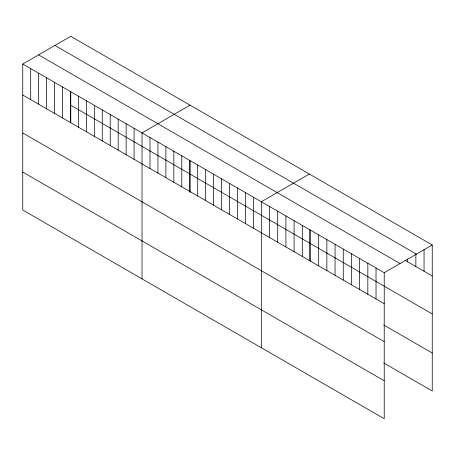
<?xml version="1.0" encoding="UTF-8"?>
<svg xmlns="http://www.w3.org/2000/svg" width="455" height="455" viewBox="0 0 455 455"><rect width="100%" height="100%" fill="white"/><g stroke="black" fill="none" stroke-linecap="round" stroke-linejoin="round"><path stroke-width="0.68" d="M22.75 64.024L384.225 272.716L384.225 418.708L22.75 210.011L22.75 64.024L70.775 36.292L432.25 244.989L432.25 390.976L383.673 362.931M190.065 105.162L142.034 132.894L142.034 278.881M309.349 174.032L261.324 201.764L261.324 347.751M384.225 272.716L432.25 244.989M54.93 45.443L416.399 254.14M405.331 260.448L432.25 275.992M38.601 54.873L400.07 263.564M70.775 105.241L432.25 313.933M22.75 95.021L384.225 303.718M383.673 324.984L432.25 353.029M22.75 132.968L384.225 341.665M22.75 172.064L384.225 380.761M424.054 249.42L424.054 271.26M415.864 253.844L415.864 266.528M407.669 258.98L407.669 261.796M376.029 267.989L376.029 298.986M367.833 263.257L367.833 294.26M359.643 258.525L359.643 289.528M351.448 253.793L351.448 284.796M343.258 249.067L343.258 280.064M335.062 244.335L335.062 275.338M326.866 239.603L326.866 270.606M318.676 234.877L318.676 265.874M310.481 230.145L310.481 261.142M309.349 229.428L309.349 260.749M302.291 225.413L302.291 256.415M294.095 220.681L294.095 251.683M285.899 215.954L285.899 246.951M277.709 211.222L277.709 242.225M269.514 206.49L269.514 237.493M253.367 197.169L253.367 228.171M245.416 192.579L245.416 223.581M237.464 187.989L237.464 218.986M229.513 183.393L229.513 214.396M221.562 178.804L221.562 209.806M213.605 174.214L213.605 205.216M205.654 169.624L205.654 200.621M197.703 165.029L197.703 196.031M190.065 160.558L190.065 192.59M189.752 160.439L189.752 191.441M181.795 155.849L181.795 186.851M173.844 151.259L173.844 182.256M165.893 146.664L165.893 177.666M157.942 142.074L157.942 173.076M149.991 137.484L149.991 168.487M134.083 128.299L134.083 159.301M126.132 123.709L126.132 154.711M118.181 119.119L118.181 150.122M110.224 114.529L110.224 145.526M102.273 109.934L102.273 140.936M94.322 105.344L94.322 136.346M86.37 100.754L86.37 131.757M78.419 96.164L78.419 127.161M70.775 91.688L70.775 123.009M70.462 91.569L70.462 122.571M62.511 86.979L62.511 117.981M54.56 82.389L54.56 113.386M46.609 77.799L46.609 108.796M38.652 73.204L38.652 104.206M30.701 68.614L30.701 99.617"/></g></svg>
